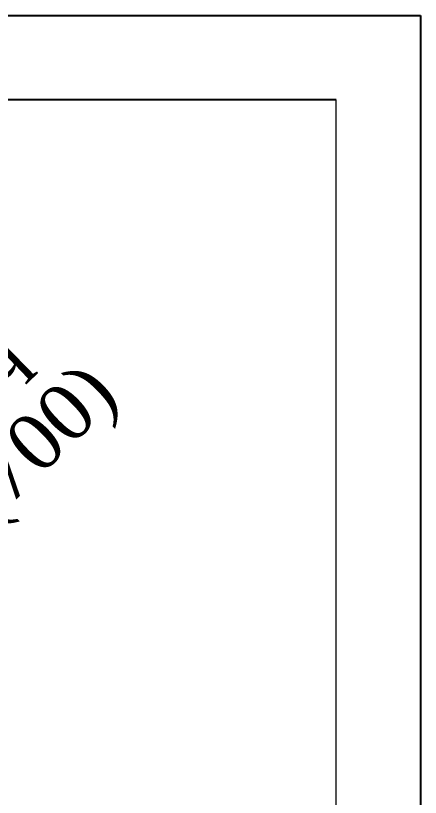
# Model space of a CAD drawing. Header units: millimetres. Extents: x 1067644 to 1117794, y -913136 to -692535.
# Drawn here: x 1115273 to 1117794, y -760288 to -755419 of the extents above; entities that cross this region are included whole.
import ezdxf

# ---------------------------------------------------------------- set-up
doc = ezdxf.new("R2010")
doc.units = ezdxf.units.MM
doc.layers.add('Элемент модели - Зона_Ном._пера__1', color=7, linetype='Continuous', lineweight=5)
doc.styles.add('style6', font='ARIALN.TTF', dxfattribs={"height": 300})

# ---------------------------------------------------------------- blocks, each defined once
blk = doc.blocks.new('ntnntyht')
at = {"lineweight": 25}
for p, q in [((1961564.2, -20954.7), (2003567.4, -20954.7)), ((2003567.4, -20954.7), (2003567.4, -50628.5))]:
    blk.add_line(p, q, dxfattribs=at)
at = {"lineweight": 25, "ltscale": 15}
blk.add_line((2003044.9, -21477.1), (1963653.3, -21477.1), dxfattribs=at)
at = {"lineweight": 5, "ltscale": 15}
blk.add_line((2003044.9, -50106.1), (2003044.9, -21477.1), dxfattribs=at)

msp = doc.modelspace()

# ---------------------------------------------------------------- block references
at = {"color": 3, "xscale": 1.004925508461463, "yscale": 1.004925508461463, "zscale": 1.004925508461463}
msp.add_blockref('ntnntyht', (-895641.897, -734361.285), dxfattribs=at)

# ---------------------------------------------------------------- texts
at = {"layer": 'Элемент модели - Зона_Ном._пера__1', "color": 0, "linetype": 'Continuous', "lineweight": 0, "insert": (1113886.828, -758481.638), "char_height": 350, "attachment_point": 1, "rotation": 44.181545, "style": 'style6'}
msp.add_mtext('\\pxqc;{\\fTimes New Roman|b0|i0|c238|p18;Lcalaq\\P50d(700)}', dxfattribs=at)

doc.saveas('drawing.dxf')
